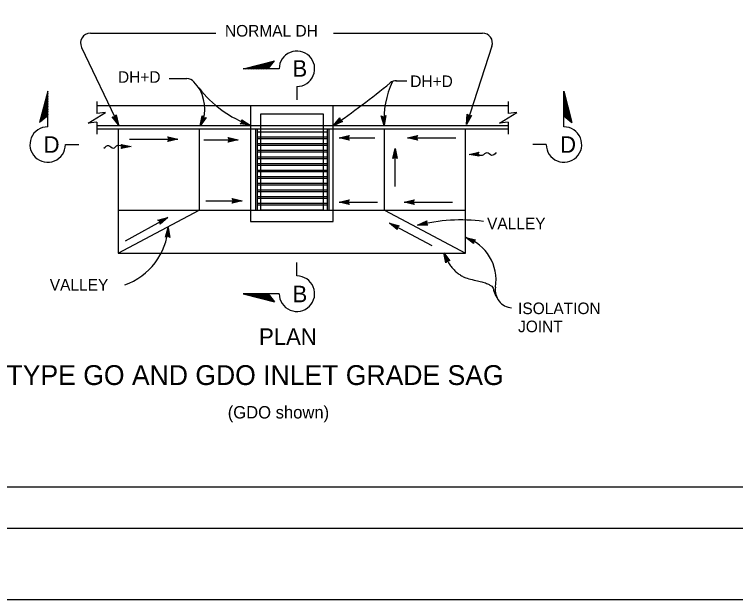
# Model space of a CAD drawing. Extents: x -894 to 866, y -472 to 714.
# Drawn here: x -664.9 to -229, y -472.4 to -118.5 of the extents above; entities that cross this region are included whole.
import ezdxf

# ---------------------------------------------------------------- set-up
doc = ezdxf.new("R2010")
doc.units = 0
for name, color, linetype in [('border_PLOTTING-ELEMENTS', 7, 'Continuous'), ('border_rw_22x34_Cut_Lines', 7, 'Continuous'), ('border_SHEET', 7, 'Continuous'), ('df_DETAIL-anno', 7, 'Continuous'), ('df_FLOW-LINE', 7, 'Continuous'), ('mc_CURB-GUTTER', 7, 'Continuous'), ('pp_PRESENTATION', 7, 'Continuous'), ('str_Concrete-A', 7, 'Continuous'), ('str_Misc-Steel-A', 7, 'Continuous')]:
    doc.layers.add(name, color=color, linetype=linetype)

msp = doc.modelspace()

# ---------------------------------------------------------------- linework, layer by layer
at = {"layer": 'border_PLOTTING-ELEMENTS'}
for points in [[(-894.04, -472.44), (865.96, -472.44), (865.96, 713.56), (-894.04, 713.56)], [(-864.04, 670.56), (835.96, 670.56), (835.96, -429.44), (-864.04, -429.44)]]:
    msp.add_lwpolyline(points, close=True, dxfattribs=at)
at = {"layer": 'border_rw_22x34_Cut_Lines'}
msp.add_lwpolyline([(-864.04, 670.56), (835.96, 670.56), (835.96, -429.44), (-864.04, -429.44)], close=True, dxfattribs=at)
at = {"layer": 'border_SHEET'}
msp.add_line((810.96, -404.44), (-814.04, -404.44), dxfattribs=at)
at = {"layer": 'df_DETAIL-anno'}
for p, q in [((-618.96, -129.87), (-543.15, -129.87)), ((-471.98, -129.87), (-381.96, -129.87)), ((-624.38, -138.45), (-602.04, -185.36)), ((-376.25, -137.73), (-391.62, -185.05)), ((-571.29, -157.38), (-560.72, -157.38)), ((-434.26, -158.64), (-427.77, -158.64)), ((-602.04, -185.36), (-605.81, -180.51)), ((-605.81, -180.51), (-605.81, -180.51)), ((-605.81, -180.51), (-604.26, -180.66)), ((-602.64, -184.11), (-605.38, -180.57)), ((-603.22, -182.86), (-604.99, -180.58)), ((-603.81, -181.61), (-604.57, -180.64)), ((-604.26, -180.66), (-603.39, -179.37)), ((-604.08, -180.39), (-603.81, -181.61)), ((-603.85, -180.08), (-603.22, -182.86)), ((-603.62, -179.71), (-602.63, -184.12)), ((-603.39, -179.37), (-603.39, -179.37)), ((-603.39, -179.37), (-602.04, -185.36)), ((-552.72, -185.85), (-551.43, -179.84)), ((-549, -180.95), (-552.72, -185.85)), ((-552.14, -184.58), (-551.2, -180.2)), ((-549.41, -181), (-552.14, -184.59)), ((-551.56, -183.34), (-550.96, -180.51)), ((-549.84, -181.06), (-551.56, -183.34)), ((-551.43, -179.84), (-551.43, -179.84)), ((-551.43, -179.84), (-550.55, -181.12)), ((-550.99, -182.08), (-550.73, -180.87)), ((-550.23, -181.08), (-550.99, -182.08)), ((-550.55, -181.12), (-549, -180.95)), ((-549, -180.95), (-549, -180.95)), ((-527.25, -183.73), (-527.52, -182.2)), ((-527.52, -182.2), (-527.52, -182.2)), ((-527.52, -182.2), (-522.4, -185.6)), ((-527.45, -182.61), (-523.69, -185.11)), ((-527.36, -183.03), (-524.98, -184.61)), ((-472.2, -185.84), (-468.21, -181.17)), ((-471.09, -185), (-468.18, -181.6)), ((-469.99, -184.18), (-468.11, -181.98)), ((-467.39, -183), (-469.99, -184.18)), ((-468.89, -183.35), (-468.09, -182.41)), ((-467.74, -182.83), (-468.89, -183.35)), ((-468.21, -181.17), (-468.21, -181.17)), ((-468.21, -181.17), (-468.05, -182.71)), ((-468.05, -182.71), (-466.6, -183.3)), ((-441.38, -185.8), (-443.14, -179.91)), ((-443.14, -179.91), (-443.14, -179.91)), ((-443.14, -179.91), (-441.76, -180.61)), ((-441.48, -184.41), (-442.77, -180.12)), ((-441.58, -183.04), (-442.41, -180.27)), ((-441.68, -181.66), (-442.03, -180.48)), ((-441.76, -180.61), (-440.48, -179.72)), ((-441.49, -180.42), (-441.68, -181.66)), ((-441.16, -180.22), (-441.58, -183.04)), ((-440.82, -179.96), (-441.48, -184.42)), ((-440.48, -179.72), (-441.38, -185.8)), ((-440.48, -179.72), (-440.48, -179.72)), ((-391.62, -185.05), (-391.28, -178.92)), ((-388.71, -179.64), (-391.62, -185.05)), ((-391.28, -178.92), (-391.28, -178.92)), ((-391.28, -178.92), (-390.21, -180.05)), ((-391.25, -183.71), (-391, -179.24)), ((-389.11, -179.75), (-391.25, -183.73)), ((-390.87, -182.4), (-390.71, -179.51)), ((-389.52, -179.88), (-390.87, -182.4)), ((-390.5, -181.07), (-390.43, -179.83)), ((-389.9, -179.96), (-390.5, -181.07)), ((-390.21, -180.05), (-388.71, -179.64)), ((-388.71, -179.64), (-388.71, -179.64)), ((-602.04, -185.36), (-602.04, -185.36)), ((-552.72, -185.85), (-552.72, -185.85)), ((-528.48, -184.69), (-527.25, -183.73)), ((-522.4, -185.6), (-528.48, -184.69)), ((-528.48, -184.69), (-528.48, -184.69)), ((-523.7, -185.11), (-528.13, -184.44)), ((-524.98, -184.61), (-527.84, -184.18)), ((-526.27, -184.11), (-527.49, -183.93)), ((-527.32, -183.41), (-526.27, -184.11)), ((-522.4, -185.6), (-522.4, -185.6)), ((-466.6, -183.3), (-472.2, -185.84)), ((-472.2, -185.84), (-472.2, -185.84)), ((-466.99, -183.15), (-471.1, -185.01)), ((-466.6, -183.3), (-466.6, -183.3)), ((-441.38, -185.8), (-441.38, -185.8)), ((-391.62, -185.05), (-391.62, -185.05)), ((-421.17, -246.07), (-415.63, -243.41)), ((-419.82, -245.75), (-415.78, -243.81)), ((-415.63, -243.41), (-416.11, -244.89)), ((-415.63, -243.41), (-415.63, -243.41)), ((-573.66, -253.25), (-571.88, -247.37)), ((-571.88, -247.37), (-571.88, -247.37)), ((-571.88, -247.37), (-570.99, -253.45)), ((-415.02, -246.01), (-421.17, -246.07)), ((-421.17, -246.07), (-421.17, -246.07)), ((-415.32, -245.71), (-419.83, -245.76)), ((-418.48, -245.45), (-415.87, -244.19)), ((-415.63, -245.42), (-418.48, -245.45)), ((-417.14, -245.13), (-416.02, -244.6)), ((-415.88, -245.12), (-417.14, -245.13)), ((-416.11, -244.89), (-415.02, -246.01)), ((-415.02, -246.01), (-415.02, -246.01)), ((-572.26, -252.55), (-573.66, -253.25)), ((-573.28, -253.06), (-571.98, -248.74)), ((-572.91, -252.86), (-572.08, -250.12)), ((-572.55, -252.71), (-572.19, -251.5)), ((-570.99, -253.45), (-572.26, -252.55)), ((-572.19, -251.5), (-572.01, -252.72)), ((-572.08, -250.12), (-571.67, -252.99)), ((-571.98, -248.75), (-571.33, -253.19)), ((-573.66, -253.25), (-573.66, -253.25)), ((-570.99, -253.45), (-570.99, -253.45)), ((-387.36, -257.14), (-392.1, -253.38)), ((-392.1, -253.38), (-392.1, -253.38)), ((-392.1, -253.38), (-386.21, -254.77)), ((-387.4, -256.73), (-390.87, -253.97)), ((-390.86, -253.97), (-386.57, -254.99)), ((-387.45, -256.31), (-389.65, -254.56)), ((-389.65, -254.56), (-386.88, -255.22)), ((-387.46, -255.93), (-388.43, -255.16)), ((-388.43, -255.16), (-387.24, -255.44)), ((-386.21, -254.77), (-387.49, -255.61)), ((-387.49, -255.61), (-387.36, -257.14)), ((-387.36, -257.14), (-387.36, -257.14)), ((-386.21, -254.77), (-386.21, -254.77)), ((-404.21, -268.7), (-405.39, -262.76)), ((-405.39, -262.76), (-405.39, -262.76)), ((-405.39, -262.76), (-401.8, -267.64)), ((-403.97, -268.36), (-404.84, -264.01)), ((-404.83, -264.01), (-402.22, -267.57)), ((-403.74, -268.01), (-404.29, -265.25)), ((-404.29, -265.25), (-402.6, -267.55)), ((-403.32, -267.44), (-404.21, -268.7)), ((-404.21, -268.7), (-404.21, -268.7)), ((-403.5, -267.71), (-403.74, -266.5)), ((-403.74, -266.5), (-403.02, -267.48)), ((-401.8, -267.64), (-403.32, -267.44)), ((-401.8, -267.64), (-401.8, -267.64))]:
    msp.add_line(p, q, dxfattribs=at)
for centre, radius, start, end in [((-618.96, -135.87), 6, 90, 205.4631), ((-381.96, -135.87), 6, 342.008, 90), ((-560.72, -163.38), 6, 43.7181, 90), ((-573.42, -175.53), 23.57, 343.9147, 43.7181), ((-778.27, 257.67), 538.87, 304.6095, 309.1888), ((-391.07, -181.63), 50.48, 153.5534, 184.7399), ((-433.98, -164.64), 6, 90, 129.1888), ((-497.65, -118.96), 71.08, 218.2767, 249.6245), ((-395.08, -350.43), 107.57, 82.6868, 104.0347), ((-611.27, -244.85), 39.47, 289.2603, 356.3402), ((-401.14, -279.21), 27.37, 350.984, 70.7076), ((-363.39, -285.2), 10.86, 170.984, 264.9945)]:
    msp.add_arc(centre, radius, start, end, dxfattribs=at)
msp.add_open_spline([(-405.39, -262.76), (-400.07, -276.7), (-375.8, -281.34), (-374.97, -287.73), (-371.41, -292.63)], degree=2, dxfattribs=at)
at = {"layer": 'df_FLOW-LINE'}
for p, q in [((-600.41, -197.28), (-594.39, -198.37)), ((-599.59, -198.46), (-600.41, -197.28)), ((-594.39, -198.37), (-600.37, -199.68)), ((-600.37, -199.68), (-599.59, -198.46)), ((-600.37, -199.68), (-600.37, -199.68)), ((-600.17, -197.63), (-595.92, -198.4)), ((-595.92, -198.4), (-600.13, -199.32)), ((-599.93, -197.98), (-597.45, -198.43)), ((-597.45, -198.43), (-599.91, -198.96)), ((-599.69, -198.33), (-598.98, -198.45)), ((-598.98, -198.45), (-599.66, -198.6)), ((-599.59, -198.46), (-599.59, -198.46)), ((-594.39, -198.37), (-594.39, -198.37)), ((-390.08, -203.22), (-384.1, -201.91)), ((-384.06, -204.31), (-390.08, -203.22)), ((-390.08, -203.22), (-390.08, -203.22)), ((-388.55, -203.19), (-384.34, -202.27)), ((-384.3, -203.96), (-388.55, -203.19)), ((-387.02, -203.16), (-384.57, -202.63)), ((-384.54, -203.61), (-387.02, -203.16)), ((-385.49, -203.14), (-384.81, -202.99)), ((-384.78, -203.26), (-385.49, -203.14)), ((-384.1, -201.91), (-384.88, -203.12)), ((-384.88, -203.12), (-384.88, -203.12)), ((-384.88, -203.12), (-384.06, -204.31)), ((-384.1, -201.91), (-384.1, -201.91))]:
    msp.add_line(p, q, dxfattribs=at)
for points in [[(-610.78, -199.46), (-608.01, -197.81), (-605.18, -199.36), (-602.41, -197.71), (-599.59, -198.46)], [(-373.7, -202.13), (-376.47, -203.78), (-379.3, -202.23), (-382.07, -203.88), (-384.88, -203.12)]]:
    msp.add_spline(points, degree=3, dxfattribs=at)
at = {"layer": 'mc_CURB-GUTTER'}
for p, q in [((-615.17, -171.29), (-615.17, -178.51)), ((-366.16, -173.84), (-615.16, -173.84)), ((-366.42, -171.29), (-366.42, -178.51)), ((-615.17, -183.76), (-615.17, -190.98)), ((-366.16, -185.84), (-615.16, -185.84)), ((-366.42, -183.76), (-366.42, -190.98)), ((-472.79, -187.84), (-615.16, -187.84)), ((-366.16, -187.84), (-472.79, -187.84))]:
    msp.add_line(p, q, dxfattribs=at)
for points in [[(-615.17, -183.76), (-620.42, -184.41), (-609.92, -177.85), (-615.17, -178.51)], [(-366.42, -183.76), (-371.67, -184.41), (-361.17, -177.85), (-366.42, -178.51)]]:
    msp.add_lwpolyline(points, dxfattribs=at)
at = {"layer": 'pp_PRESENTATION'}
for p, q in [((-526.55, -151.41), (-507.6, -146.58)), ((-524.99, -151.41), (-508.01, -147.08)), ((-523.44, -151.41), (-508.41, -147.58)), ((-521.88, -151.41), (-508.82, -148.08)), ((-511.52, -151.41), (-507.6, -146.58)), ((-504.85, -151.41), (-526.55, -151.41)), ((-520.32, -151.41), (-509.23, -148.58)), ((-518.76, -151.41), (-509.63, -149.09)), ((-517.2, -151.41), (-510.04, -149.59)), ((-515.64, -151.41), (-510.44, -150.09)), ((-514.09, -151.41), (-510.85, -150.59)), ((-512.53, -151.41), (-511.25, -151.09)), ((-644.82, -164.86), (-649.66, -183.81)), ((-644.82, -186.57), (-644.82, -164.86)), ((-494.13, -162.13), (-494.13, -170.28)), ((-332.71, -164.86), (-327.88, -183.81)), ((-332.71, -186.57), (-332.71, -164.86)), ((-644.82, -166.42), (-649.16, -183.41)), ((-644.82, -167.98), (-648.65, -183)), ((-644.82, -169.54), (-648.15, -182.6)), ((-332.71, -166.42), (-328.38, -183.41)), ((-332.71, -167.98), (-328.88, -183)), ((-332.71, -169.54), (-329.38, -182.6)), ((-644.82, -171.1), (-647.65, -182.19)), ((-644.82, -172.65), (-647.15, -181.78)), ((-644.82, -174.21), (-646.65, -181.38)), ((-332.71, -171.1), (-329.88, -182.19)), ((-332.71, -172.65), (-330.38, -181.78)), ((-332.71, -174.21), (-330.88, -181.38)), ((-644.82, -175.77), (-646.15, -180.97)), ((-644.82, -177.33), (-645.65, -180.57)), ((-332.71, -175.77), (-331.38, -180.97)), ((-332.71, -177.33), (-331.88, -180.57)), ((-644.82, -179.9), (-649.66, -183.81)), ((-644.82, -178.89), (-645.15, -180.16)), ((-332.71, -178.89), (-332.38, -180.16)), ((-332.71, -179.9), (-327.88, -183.81)), ((-595.3, -193.99), (-566.13, -193.99)), ((-571.33, -193.99), (-572.13, -192.65)), ((-572.13, -192.65), (-572.13, -192.65)), ((-572.13, -192.65), (-566.13, -193.99)), ((-566.13, -193.99), (-572.13, -195.32)), ((-572.13, -195.32), (-571.33, -193.99)), ((-572.13, -195.32), (-572.13, -195.32)), ((-571.91, -193.01), (-567.51, -193.99)), ((-567.52, -193.99), (-571.9, -194.96)), ((-568.89, -193.99), (-571.72, -194.62)), ((-571.68, -193.37), (-568.89, -193.99)), ((-571.5, -193.71), (-570.28, -193.99)), ((-570.28, -193.99), (-571.48, -194.26)), ((-566.13, -193.99), (-566.13, -193.99)), ((-550.39, -194.39), (-529.64, -194.39)), ((-534.84, -194.39), (-535.64, -193.05)), ((-535.64, -193.05), (-535.64, -193.05)), ((-535.64, -193.05), (-529.64, -194.39)), ((-529.64, -194.39), (-535.64, -195.72)), ((-535.64, -195.72), (-534.84, -194.39)), ((-535.64, -195.72), (-535.64, -195.72)), ((-535.42, -193.41), (-531.02, -194.39)), ((-531.03, -194.4), (-535.4, -195.36)), ((-532.4, -194.39), (-535.23, -195.02)), ((-535.19, -193.77), (-532.4, -194.39)), ((-535.01, -194.11), (-533.78, -194.39)), ((-533.78, -194.39), (-534.99, -194.66)), ((-529.64, -194.39), (-529.64, -194.39)), ((-468.59, -193.19), (-462.58, -191.86)), ((-468.59, -193.19), (-447.03, -193.19)), ((-462.59, -194.53), (-468.59, -193.19)), ((-468.59, -193.19), (-468.59, -193.19)), ((-462.8, -194.17), (-467.21, -193.19)), ((-467.19, -193.19), (-462.82, -192.22)), ((-465.82, -193.19), (-463, -192.57)), ((-463.04, -193.81), (-465.82, -193.19)), ((-464.44, -193.19), (-463.23, -192.92)), ((-463.21, -193.47), (-464.44, -193.19)), ((-462.59, -191.86), (-463.39, -193.19)), ((-463.39, -193.19), (-462.59, -194.53)), ((-462.59, -191.86), (-462.59, -191.86)), ((-462.59, -194.53), (-462.59, -194.53)), ((-427.28, -193.19), (-421.28, -191.86)), ((-427.28, -193.19), (-398.11, -193.19)), ((-421.28, -194.53), (-427.28, -193.19)), ((-427.28, -193.19), (-427.28, -193.19)), ((-421.5, -194.17), (-425.9, -193.19)), ((-425.89, -193.19), (-421.52, -192.22)), ((-424.52, -193.19), (-421.69, -192.57)), ((-421.73, -193.81), (-424.52, -193.19)), ((-423.14, -193.19), (-421.93, -192.92)), ((-421.91, -193.47), (-423.14, -193.19)), ((-421.28, -191.86), (-422.08, -193.19)), ((-422.08, -193.19), (-421.28, -194.53)), ((-421.28, -191.86), (-421.28, -191.86)), ((-421.28, -194.53), (-421.28, -194.53)), ((-634.11, -197.28), (-625.96, -197.28)), ((-436.17, -205.65), (-434.83, -199.65)), ((-434.83, -222.67), (-434.83, -199.65)), ((-434.83, -199.65), (-434.83, -199.65)), ((-434.83, -199.65), (-433.5, -205.65)), ((-343.43, -197.28), (-351.58, -197.28)), ((-434.83, -204.85), (-436.17, -205.65)), ((-435.82, -205.44), (-434.83, -201.03)), ((-435.46, -205.2), (-434.83, -202.42)), ((-435.11, -205.03), (-434.83, -203.8)), ((-434.83, -201.04), (-433.86, -205.42)), ((-434.83, -202.42), (-434.21, -205.24)), ((-434.83, -203.8), (-434.57, -205.01)), ((-433.5, -205.65), (-434.83, -204.85)), ((-436.17, -205.65), (-436.17, -205.65)), ((-433.5, -205.65), (-433.5, -205.65)), ((-532.43, -231.29), (-533.23, -229.95)), ((-533.23, -229.95), (-533.23, -229.95)), ((-533.23, -229.95), (-527.23, -231.29)), ((-533.02, -230.3), (-528.61, -231.28)), ((-532.78, -230.66), (-530, -231.28)), ((-532.61, -231.01), (-531.38, -231.28)), ((-468.59, -232.09), (-462.58, -230.76)), ((-462.59, -230.76), (-463.39, -232.09)), ((-462.59, -230.76), (-462.59, -230.76)), ((-429.29, -232.09), (-423.29, -230.76)), ((-423.29, -230.76), (-424.09, -232.09)), ((-423.29, -230.76), (-423.29, -230.76)), ((-549.19, -231.29), (-527.23, -231.29)), ((-527.23, -231.29), (-533.23, -232.62)), ((-533.23, -232.62), (-532.43, -231.29)), ((-533.23, -232.62), (-533.23, -232.62)), ((-528.62, -231.29), (-533, -232.26)), ((-530, -231.28), (-532.82, -231.91)), ((-531.38, -231.28), (-532.59, -231.55)), ((-527.23, -231.29), (-527.23, -231.29)), ((-468.59, -232.09), (-445.43, -232.09)), ((-462.59, -233.43), (-468.59, -232.09)), ((-468.59, -232.09), (-468.59, -232.09)), ((-462.8, -233.07), (-467.21, -232.09)), ((-467.19, -232.08), (-462.82, -231.12)), ((-465.82, -232.09), (-463, -231.46)), ((-463.04, -232.71), (-465.82, -232.09)), ((-464.44, -232.09), (-463.23, -231.82)), ((-463.21, -232.37), (-464.44, -232.09)), ((-463.39, -232.09), (-462.59, -233.43)), ((-462.59, -233.43), (-462.59, -233.43)), ((-429.29, -232.09), (-400.11, -232.09)), ((-423.29, -233.43), (-429.29, -232.09)), ((-429.29, -232.09), (-429.29, -232.09)), ((-423.5, -233.07), (-427.91, -232.09)), ((-427.9, -232.08), (-423.52, -231.12)), ((-426.52, -232.09), (-423.7, -231.46)), ((-423.74, -232.71), (-426.52, -232.09)), ((-425.14, -232.09), (-423.93, -231.82)), ((-423.91, -232.37), (-425.14, -232.09)), ((-424.09, -232.09), (-423.29, -233.43)), ((-423.29, -233.43), (-423.29, -233.43)), ((-597.78, -255.45), (-572.27, -241.3)), ((-578.17, -243.04), (-572.27, -241.3)), ((-576.82, -243.82), (-578.17, -243.04)), ((-578.17, -243.04), (-578.17, -243.04)), ((-577.8, -243.25), (-573.48, -241.97)), ((-577.43, -243.45), (-574.69, -242.64)), ((-577.1, -243.66), (-575.9, -243.31)), ((-572.27, -241.3), (-576.87, -245.37)), ((-576.87, -245.37), (-576.82, -243.82)), ((-574.69, -242.64), (-576.85, -244.56)), ((-573.48, -241.98), (-576.84, -244.95)), ((-575.9, -243.31), (-576.82, -244.13)), ((-572.27, -241.3), (-572.27, -241.3)), ((-576.87, -245.37), (-576.87, -245.37)), ((-412.43, -258.4), (-438.19, -244.71)), ((-433.52, -248.71), (-438.19, -244.71)), ((-438.19, -244.71), (-438.19, -244.71)), ((-438.19, -244.71), (-432.26, -246.35)), ((-433.54, -248.29), (-436.97, -245.35)), ((-436.96, -245.36), (-432.64, -246.56)), ((-433.58, -247.86), (-435.75, -246.01)), ((-435.75, -246.01), (-432.96, -246.78)), ((-433.57, -247.47), (-434.53, -246.65)), ((-434.53, -246.65), (-433.33, -246.99)), ((-432.26, -246.35), (-433.59, -247.15)), ((-433.59, -247.15), (-433.52, -248.71)), ((-432.26, -246.35), (-432.26, -246.35)), ((-433.52, -248.71), (-433.52, -248.71)), ((-494.13, -276.73), (-494.13, -268.58)), ((-526.55, -287.45), (-507.6, -292.28)), ((-504.85, -287.45), (-526.55, -287.45)), ((-524.99, -287.45), (-508.01, -291.78)), ((-523.44, -287.45), (-508.41, -291.28)), ((-521.88, -287.45), (-508.82, -290.78)), ((-520.32, -287.45), (-509.23, -290.28)), ((-518.76, -287.45), (-509.63, -289.78)), ((-517.2, -287.45), (-510.04, -289.28)), ((-515.64, -287.45), (-510.44, -288.78)), ((-514.09, -287.45), (-510.85, -288.28)), ((-512.53, -287.45), (-511.25, -287.77)), ((-511.52, -287.45), (-507.6, -292.28))]:
    msp.add_line(p, q, dxfattribs=at)
for centre, start, end in [((-494.13, -151.41), 269.9995, 180), ((-644.82, -197.28), 90, 0.0005), ((-332.71, -197.28), 179.9995, 90), ((-494.13, -287.45), 180, 90.0005)]:
    msp.add_arc(centre, 10.72, start, end, dxfattribs=at)
at = {"layer": 'str_Concrete-A'}
for p, q in [((-522.16, -173.84), (-522.16, -185.84)), ((-472.16, -185.84), (-472.16, -173.84)), ((-478.16, -178.84), (-516.16, -178.84)), ((-516.16, -178.84), (-516.16, -236.87)), ((-478.16, -236.79), (-478.16, -178.84)), ((-522.16, -185.84), (-522.16, -243.84)), ((-472.16, -243.84), (-472.16, -185.84)), ((-602.16, -187.84), (-602.16, -262.84)), ((-553.16, -187.97), (-553.16, -236.84)), ((-441.16, -236.84), (-441.16, -187.84)), ((-392.16, -262.84), (-392.16, -187.84)), ((-602.16, -236.84), (-392.16, -236.84)), ((-602.16, -262.84), (-553.16, -236.84)), ((-441.16, -236.84), (-392.16, -262.84)), ((-522.16, -243.84), (-472.16, -243.84)), ((-602.16, -262.84), (-392.16, -262.84))]:
    msp.add_line(p, q, dxfattribs=at)
at = {"layer": 'str_Misc-Steel-A'}
for p, q in [((-519.16, -187.84), (-519.16, -236.83)), ((-518.16, -187.84), (-518.16, -236.83)), ((-475.91, -189.84), (-518.16, -189.84)), ((-475.91, -187.84), (-475.91, -236.83)), ((-474.91, -187.84), (-474.91, -236.83)), ((-475.91, -192.84), (-518.16, -192.84)), ((-475.91, -193.84), (-518.16, -193.84)), ((-475.91, -196.84), (-518.16, -196.84)), ((-475.91, -197.84), (-518.16, -197.84)), ((-475.91, -200.84), (-518.16, -200.84)), ((-475.91, -201.84), (-518.16, -201.84)), ((-475.91, -204.84), (-518.16, -204.84)), ((-475.91, -205.84), (-518.16, -205.84)), ((-475.91, -208.84), (-518.16, -208.84)), ((-475.91, -209.84), (-518.16, -209.84)), ((-475.91, -212.84), (-518.16, -212.84)), ((-475.91, -213.84), (-518.16, -213.84)), ((-475.91, -216.84), (-518.16, -216.84)), ((-475.91, -217.84), (-518.16, -217.84)), ((-475.91, -220.84), (-518.16, -220.84)), ((-475.91, -221.84), (-518.16, -221.84)), ((-475.91, -224.84), (-518.16, -224.84)), ((-475.91, -225.84), (-518.16, -225.84)), ((-475.91, -228.84), (-518.16, -228.84)), ((-475.91, -229.84), (-518.16, -229.84)), ((-475.91, -232.84), (-518.16, -232.84)), ((-475.91, -233.84), (-518.16, -233.84)), ((-478.16, -236.84), (-516.16, -236.84))]:
    msp.add_line(p, q, dxfattribs=at)

# ---------------------------------------------------------------- texts
at = {"layer": 'df_DETAIL-anno'}
for s, height, p in [('NORMAL DH', 7, (-537.67, -131.94)), ('DH+D', 7, (-602.33, -159.89)), ('DH+D', 7, (-425.65, -162.47)), ('VALLEY', 7, (-379.22, -248.45)), ('VALLEY', 7, (-643.55, -285.54)), ('ISOLATION', 7, (-360.46, -299.8)), ('JOINT', 7, (-360.46, -310.73)), ('PLAN', 10, (-517.06, -318.42)), ('TYPE GO AND GDO INLET GRADE SAG', 12, (-669.68, -342.67)), ('(GDO shown)', 7.5, (-535.98, -362.92))]:
    msp.add_text(s, height=height, dxfattribs=at).set_placement(p)
at = {"layer": 'pp_PRESENTATION'}
for s, p in [('B', (-496.86, -156.23)), ('D', (-647.27, -202.23)), ('D', (-335.07, -202.24)), ('B', (-496.79, -292.61))]:
    msp.add_text(s, height=10, dxfattribs=at).set_placement(p)

doc.saveas('drawing.dxf')
